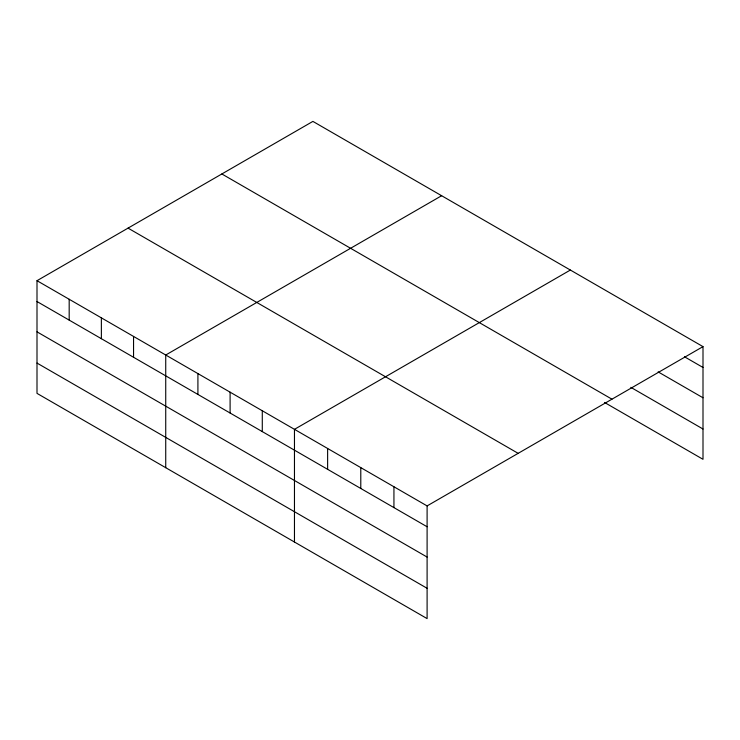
<?xml version="1.0" encoding="UTF-8"?>
<svg xmlns="http://www.w3.org/2000/svg" width="740" height="740" viewBox="0 0 740 740"><rect width="100%" height="100%" fill="white"/><g stroke="black" fill="none" stroke-linecap="round" stroke-linejoin="round"><path stroke-width="1.11" d="M37 280.691L427.1 505.91L427.1 618.603L37 393.375L37 280.691L312.9 121.397L703 346.625L703 459.309L604.497 402.44M441.632 195.721L165.732 355.015L165.732 467.699M570.364 270.045L294.464 429.339L294.464 542.022M427.1 505.91L703 346.625M684.472 356.772L703 367.466M658.138 371.878L703 397.778M630.832 387.335L703 429.006M221.852 173.965L611.952 399.184M128.048 228.124L518.148 453.343M37 301.532L427.1 526.76M37 331.844L427.1 557.063M37 363.072L427.1 588.291M393.939 486.772L393.939 507.612M360.787 467.625L360.787 488.465M327.626 448.477L327.626 469.327M262.284 410.756L262.284 431.596M230.103 392.172L230.103 413.022M197.913 373.589L197.913 394.439M133.552 336.432L133.552 357.272M101.371 317.849L101.371 338.698M69.181 299.265L69.181 320.115"/></g></svg>
